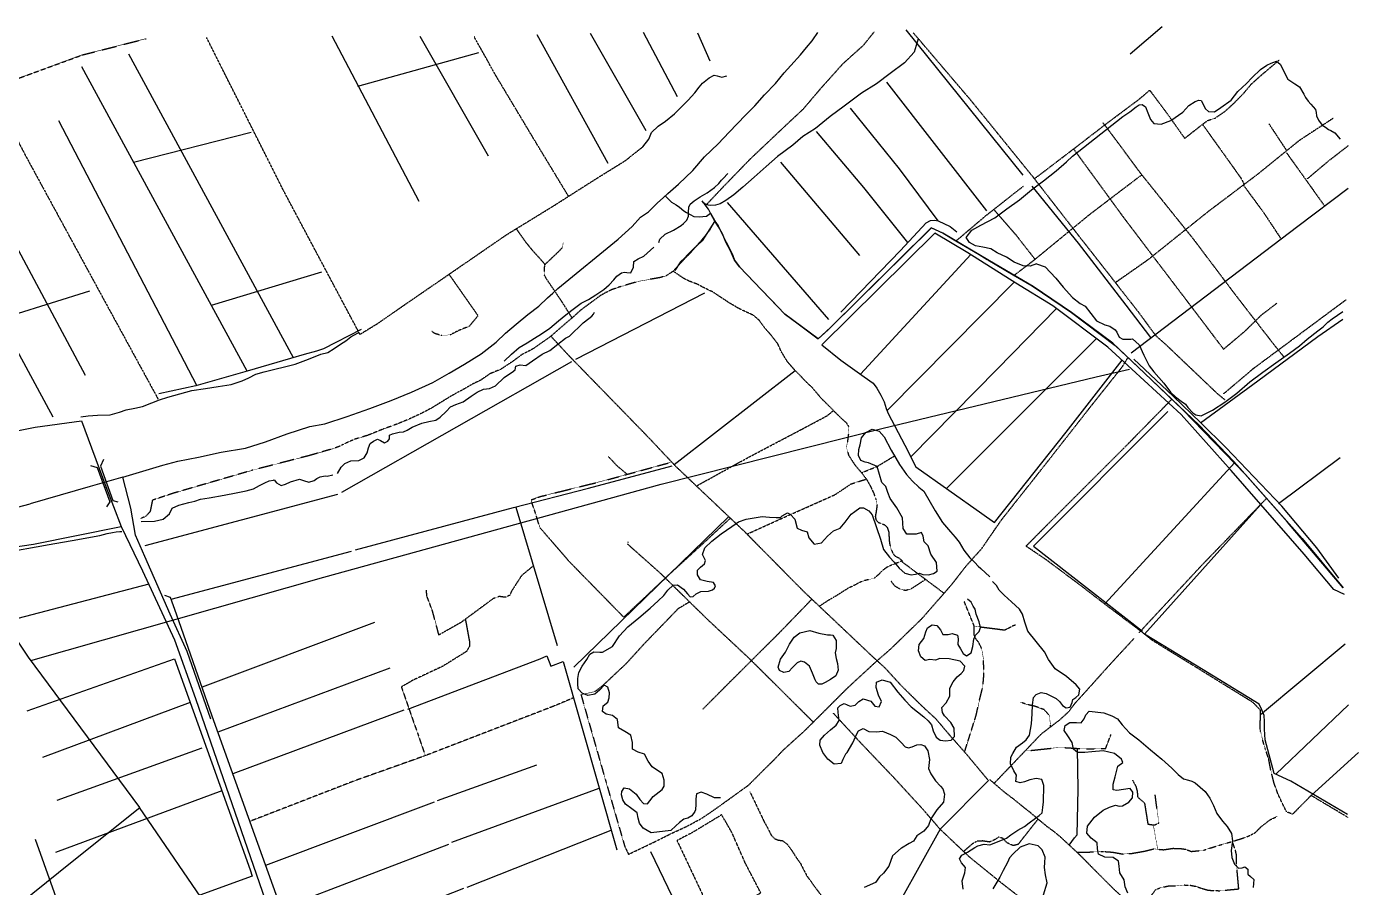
# Model space of a CAD drawing. Header units: inches. Extents: x 656613 to 663183, y 2250019 to 2254699.
# Drawn here: x 660230 to 663178, y 2252794 to 2254699 of the extents above; entities that cross this region are included whole.
import ezdxf

# ---------------------------------------------------------------- set-up
doc = ezdxf.new("R2010")
doc.units = ezdxf.units.IN
doc.header["$MEASUREMENT"] = 0
doc.linetypes.add('DASHED', pattern=[0.75, 0.5, -0.25])

msp = doc.modelspace()

# ---------------------------------------------------------------- linework, layer by layer
at = {"color": 4, "linetype": 'Continuous'}
for p, q in [((661601.07, 2254468.6), (661477.9, 2254684.03)), ((661670.75, 2254544), (661595.63, 2254686.25)), ((661742.71, 2254623), (661715.96, 2254685.19)), ((662175.69, 2254692.45), (662435.16, 2254370.43)), ((662672.1, 2254639.39), (662743.48, 2254699.38)), ((661098.73, 2254312.07), (660906.59, 2254678)), ((661252.51, 2254412.58), (661100.78, 2254677.6)), ((661517.15, 2254396.53), (661359.93, 2254681.05)), ((660820.5, 2253966.18), (660456.49, 2254638.05)), ((660963.1, 2254567.43), (661230.97, 2254642.11)), ((660718.31, 2253936.73), (660352.06, 2254610.48)), ((662355.2, 2254291.22), (662133.75, 2254576.48)), ((660607.1, 2253904.6), (660301.71, 2254490.89)), ((660466.94, 2254399.14), (660727.03, 2254465.6)), ((662073.96, 2254192.74), (661899.59, 2254399.49)), ((660125.04, 2254363.9), (660359.78, 2253927.32)), ((662005.35, 2254051.02), (661781.24, 2254309.62)), ((662075.34, 2253929.79), (662319.7, 2254194.88)), ((660639.16, 2254082.34), (660883.51, 2254156.73)), ((662134.53, 2253849.23), (662415.7, 2254133.69)), ((661445.88, 2253962.74), (661730.87, 2254109.9)), ((662266.16, 2253676.79), (662597.59, 2254008.88)), ((660927.96, 2253668.27), (661436.71, 2253957.97)), ((661663.13, 2253729.7), (661930.82, 2253938.28)), ((663000.64, 2253643.23), (663137.08, 2253745.01)), ((662616.04, 2253421.04), (662904.26, 2253734.06)), ((660917.97, 2253663.39), (660491.55, 2253549.93)), ((661312.53, 2253635.62), (661404.56, 2253329.23)), ((662704.18, 2253354.37), (662960.79, 2253640.91)), ((661783.36, 2253614.25), (661441.12, 2253281.5)), ((660549.84, 2253432), (660948.94, 2253538.06)), ((660500.37, 2253464.96), (660140.07, 2253370.55)), ((661000.35, 2253379.79), (660618.29, 2253237.07)), ((662961.14, 2253176.14), (663148.12, 2253332.76)), ((661034.15, 2253278.99), (660653.61, 2253136.98)), ((660592.15, 2253203), (660265.15, 2253081.48)), ((661064.67, 2253185.92), (660686.39, 2253045.17)), ((662994.56, 2253044.56), (663155.44, 2253197.86)), ((660618.07, 2253101.97), (660296.86, 2252985.61)), ((663072.8, 2252997.07), (663177.5, 2253092.2)), ((661139.63, 2252985.77), (661359.19, 2253065.07)), ((660662.1, 2253007.21), (660293.7, 2252870.44)), ((661171.11, 2252893.41), (661497.12, 2253013.39)), ((661131.75, 2252982.32), (660759.12, 2252841.9)), ((661205.12, 2252794.32), (661523.66, 2252920.1)), ((660249.2, 2252900.68), (660427.68, 2252396.09)), ((661163.8, 2252888.2), (660793.32, 2252746.77))]:
    msp.add_line(p, q, dxfattribs=at)
at = {"color": 7, "linetype": 'DASHED'}
for p, q in [((662979.26, 2254484.5), (663018.01, 2254425.91)), ((663018.35, 2254420.3), (663102.58, 2254302.49))]:
    msp.add_line(p, q, dxfattribs=at)
at = {"color": 7, "linetype": 'Continuous'}
for points in [[(660460.52, 2253633.01), (660442.83, 2253701.94), (660531.4, 2253728.3), (660564.48, 2253736.98), (660610.26, 2253746.09), (660660.89, 2253757.45), (660714.56, 2253766.26), (660758.59, 2253779.69), (660806.46, 2253797.68), (660856.86, 2253813.87), (660890.44, 2253820.26), (660939.58, 2253836.46), (660989.99, 2253853.92), (661036.85, 2253871.66), (661081.67, 2253890.17), (661128.8, 2253911.47), (661165, 2253932.07), (661199.17, 2253951.92), (661236.14, 2253974.8), (661269.57, 2254000.5), (661290.01, 2254020.69), (661313.5, 2254040.86), (661339.54, 2254062.04), (661363.53, 2254080.68), (661383.2, 2254099.1), (661394.44, 2254109.19), (661405.93, 2254119.28), (661539.2, 2254228.44), (661570.1, 2254256.7), (661589.02, 2254277.41), (661606.63, 2254288.99), (661626.56, 2254308.93), (661638.82, 2254320.54), (661649.04, 2254329.62), (661673.05, 2254350.56), (661704.22, 2254380.85), (661730.06, 2254411.43), (661760.72, 2254440.2), (661785.26, 2254465.71), (661820.8, 2254503.09), (661842.01, 2254524.04), (661863.24, 2254548.05), (661887.79, 2254573.55), (661906.98, 2254596.81), (661921.3, 2254612.98), (661942.54, 2254637.24), (661956.1, 2254653.42), (661968.89, 2254667.57), (661972.99, 2254674.66), (661978.27, 2254682), (661980.85, 2254686.71)], [(659513.55, 2254663.14), (659574.63, 2254552.25), (659742.28, 2254258.8), (659946.77, 2253893.77), (660020.77, 2253766.65), (660071.4, 2253646.25), (660089, 2253597.9), (660098.52, 2253561.79), (660103.57, 2253552.36), (660108.36, 2253542.18), (660112.41, 2253538.35), (660129.19, 2253536.73), (660245.69, 2253553.61), (660439.07, 2253592.67)], [(661593.66, 2254433.1), (661607.03, 2254450.1), (661613.21, 2254465.03), (661628.01, 2254478.9), (661644.07, 2254489.97), (661663.98, 2254506.6), (661679.8, 2254521.47), (661694.11, 2254536.36), (661708.68, 2254552.77), (661718.39, 2254565.15), (661726.06, 2254573.98), (661740.86, 2254586.08), (661751.81, 2254591.85), (661758.67, 2254590.79), (661763.48, 2254588.73), (661768.81, 2254587.68), (661779.75, 2254590.65)], [(661629.29, 2254221.58), (661631.46, 2254228.58), (661643.21, 2254240.18), (661661.79, 2254248.69), (661678.61, 2254258.74), (661684.22, 2254263.53), (661691.63, 2254270.59), (661694.72, 2254279.45), (661694.77, 2254288.84), (661695.6, 2254299.5), (661698.68, 2254306.34), (661707.35, 2254313.39), (661721.12, 2254322.19), (661736.16, 2254331.74), (661752.22, 2254343.06), (661762.17, 2254352.39), (661768.06, 2254359.71), (661771.38, 2254363.24), (661782.1, 2254374.09)], [(659192.99, 2251953.27), (659738.78, 2252375.66), (660244.2, 2252780.6), (660330.91, 2252850.96), (660480.37, 2252970.75), (660234.54, 2253303.02), (660110.69, 2253488.84), (660027.63, 2253635.82), (659864.03, 2253927.49), (659631.25, 2254336.35)], [(662674.46, 2253977.22), (663043.52, 2254257.39), (663155.07, 2254341.69)], [(661643.55, 2254324.74), (661657.33, 2254311.03), (661667.97, 2254304.61), (661675.07, 2254299.99), (661684.43, 2254291.81), (661690.26, 2254287.96), (661706.73, 2254279.22), (661719.69, 2254278.12), (661726.82, 2254278.84), (661734.45, 2254279.81), (661743.63, 2254286.36), (661755.73, 2254265.45), (661760.77, 2254258.56), (661772.34, 2254233.85), (661778.37, 2254221.87), (661788.44, 2254202.25), (661792.96, 2254192.32)], [(663144.13, 2253456.58), (663020.55, 2253601.91), (662915.27, 2253721.93), (662901.13, 2253737.51), (662825.35, 2253816.71), (662674.45, 2253960.47), (662633.78, 2253998.72), (662542.45, 2254066.59), (662457.66, 2254124.01), (662357.14, 2254183.3), (662258.14, 2254242.33), (662232.04, 2254254.18), (662003.96, 2254028.18), (661982.26, 2254008.26), (661908.39, 2254062.81), (661840.46, 2254133.31), (661807.88, 2254167.28), (661797.05, 2254182.59), (661788.02, 2254202.7), (661777.71, 2254222.31), (661769.94, 2254240.38), (661761.64, 2254256.43), (661752.83, 2254270.45), (661745.28, 2254283.19), (661739.25, 2254294.91), (661729.93, 2254307.41)], [(662008.96, 2254032.97), (662232.45, 2254254), (662258.61, 2254242.05), (662286.82, 2254225.23)], [(661286.9, 2253958.69), (661303.23, 2253973.81), (661320.58, 2253988.93), (661337.65, 2253998.97), (661353.96, 2254009.27), (661370.01, 2254019.07), (661388.36, 2254031.64), (661406.99, 2254047.77), (661423.31, 2254061.11), (661436.83, 2254071.94), (661457.48, 2254086.79), (661473.78, 2254095.31), (661489.84, 2254105.87), (661507.42, 2254117.43), (661519.42, 2254127.76), (661529.63, 2254138.61), (661536.03, 2254146.69), (661546.99, 2254154.24), (661553.09, 2254155.98), (661558.42, 2254155.18), (661567.31, 2254154.36), (661573.22, 2254166.76), (661573.79, 2254179.7), (661583.73, 2254185.48), (661596.21, 2254191.49), (661618.38, 2254210.8)], [(662286.82, 2254225.23), (662338.06, 2254194.68), (662356.15, 2254183.89)], [(661792.96, 2254192.32), (661796.98, 2254182.64), (661807.83, 2254167.33), (661841.2, 2254132.83), (661855.1, 2254117.75)], [(662357.14, 2254183.3), (662413.39, 2254150.12), (662455.39, 2254125.35)], [(662455.39, 2254125.35), (662542.45, 2254066.59), (662639.06, 2253993.55), (662703.79, 2253932.85), (662788.95, 2253851.01), (662927.59, 2253707.89), (663053.35, 2253566.09), (663144.13, 2253456.58)], [(661855.1, 2254117.75), (661878.36, 2254093.98), (661907.18, 2254063.83), (661909.46, 2254061.78), (661934.78, 2254043.59)], [(660918.35, 2253709.97), (660926.34, 2253724.23), (660934.26, 2253732.3), (660948, 2253737.79), (660965.01, 2253738.44), (660977.49, 2253744.71), (660983.64, 2253755.83), (660986.75, 2253766.73), (660990.35, 2253776.35), (660997.75, 2253781.63), (661006.65, 2253785.63), (661013.5, 2253783.3), (661021.85, 2253777.92), (661029.74, 2253781.42), (661033.07, 2253786.98), (661033.11, 2253794.6), (661039.73, 2253797.85), (661054.73, 2253801.56), (661063.87, 2253802.26), (661072.52, 2253806.01), (661083.22, 2253812.29), (661104.85, 2253821.54), (661120.61, 2253824.99), (661135.86, 2253827.68), (661145.55, 2253834.73), (661158.57, 2253847.33), (661168.02, 2253857.68), (661180.24, 2253862.93), (661196.01, 2253868.92), (661214.11, 2253880.98), (661227.11, 2253890.29), (661241.11, 2253896.8), (661254.32, 2253897.98), (661268.06, 2253904.24), (661287.21, 2253922.39), (661296.64, 2253929.44), (661305.05, 2253934.2), (661311.17, 2253939.75), (661312.74, 2253947.35), (661322.15, 2253950.34), (661335.09, 2253949.24), (661349.88, 2253959.3), (661370.78, 2253974.39), (661388.09, 2253982.15), (661405.94, 2253996.25), (661422.78, 2254009.84), (661431.69, 2254013.85), (661461.82, 2254043.86), (661474.31, 2254053.42), (661480.69, 2254058.46), (661484.52, 2254062.75), (661487.09, 2254067.05)], [(661934.78, 2254043.59), (661982.14, 2254008.24), (662008.96, 2254032.97)], [(660350.33, 2253835.26), (660366.71, 2253837.5), (660387.02, 2253838.89), (660414.69, 2253839.47), (660435.79, 2253845.68), (660450.8, 2253850.91), (660469.35, 2253854.34), (660486.88, 2253858.55), (660507.23, 2253866.28), (660524.53, 2253873.02), (660542.84, 2253878.99), (660595.97, 2253893.87), (660625.7, 2253898.25), (660654.16, 2253902.89), (660682.61, 2253907.27), (660707.02, 2253915.23), (660722.04, 2253921.74), (660737.57, 2253929.76), (660756.13, 2253934.97), (660824.26, 2253951.78), (660854.27, 2253962.76), (660881.25, 2253974), (660897.01, 2253978.21), (660911.02, 2253986.75), (660925.04, 2253996.05), (660936.75, 2254003.34), (660947.98, 2254012.66), (660954.6, 2254016.17), (660965.04, 2254022.19)], [(660239.6, 2253296.18), (660887.92, 2253480.49), (661634.19, 2253686.57), (662122.93, 2253809.23), (662596.95, 2253924.12), (662671.29, 2253940.93)], [(660019.46, 2253768.88), (660054.42, 2253771.52), (660092.03, 2253781.68), (660249.05, 2253812.89), (660351.67, 2253826.43)], [(660351.67, 2253826.43), (660405.2, 2253681.44), (660439.07, 2253592.67), (660486.68, 2253494.39), (660557.69, 2253341.67), (660604.2, 2253211.94), (660751.89, 2252782.88), (660861.31, 2252460.39), (660972.05, 2252144.24), (661017.11, 2252020.5)], [(660400.37, 2253741.14), (660393.46, 2253725.94), (660421.09, 2253649.97), (660432.14, 2253647.2)], [(660371.36, 2253727.32), (660386.55, 2253723.18), (660414.18, 2253647.2), (660407.27, 2253636.15)], [(660442.83, 2253701.94), (660370.81, 2253680.81), (660237.65, 2253642.79)], [(660483.94, 2253603.56), (660513.17, 2253604.6), (660532.49, 2253608.79), (660546.51, 2253620.37), (660551.91, 2253633.03), (660566.67, 2253639.78), (660588.79, 2253645.73), (660602.51, 2253648.94), (660614.72, 2253653.42), (660633.77, 2253655.84), (660667.31, 2253661.71), (660694.25, 2253667.37), (660715.85, 2253671.8), (660732.38, 2253675.75), (660745.36, 2253683.02), (660757.58, 2253689.04), (660766.75, 2253693.8), (660776.4, 2253695), (660777.68, 2253696.01), (660782.97, 2253689.38), (660793.35, 2253683.73), (660803.01, 2253686.2), (660814.46, 2253691.2), (660834.04, 2253697.17), (660843.16, 2253694.31), (660854.57, 2253690.69), (660866.27, 2253694.16), (660872.13, 2253699.2), (660879.77, 2253702.45), (660891.2, 2253704.41), (660895.01, 2253704.38), (660907.54, 2253706.85)], [(658856.4, 2253506.19), (659020.13, 2253522.55), (659156.38, 2253529.16), (659272.54, 2253534.1), (659467.28, 2253544.45), (659609.91, 2253553.82), (659774.14, 2253560.79), (659939.41, 2253570.28), (660027.66, 2253578.69), (660087.97, 2253594.35), (660150.36, 2253620.16), (660237.65, 2253642.79)], [(660548, 2253398.84), (660491.73, 2253525.91), (660471.4, 2253573.52), (660460.52, 2253633.01)], [(660118.71, 2253523.84), (660173.15, 2253533.44), (660280.26, 2253552.4), (660343.61, 2253563.74), (660371.85, 2253568.91), (660392.21, 2253572.61), (660408.75, 2253577.34), (660420.46, 2253579.57), (660428.09, 2253580.79), (660436.48, 2253581.25), (660440.8, 2253581.23)], [(660637.52, 2253166.2), (660585.18, 2253315.83), (660548, 2253398.84)], [(662358.76, 2253030.21), (662251.82, 2252922.32), (662165.16, 2252766.22), (662112.21, 2252618.68), (662042.4, 2252512.12)], [(661198.19, 2251823.2), (661065.61, 2252076.37), (661018.34, 2252172.88), (660644.42, 2252729.72), (660479.81, 2252970.3)]]:
    msp.add_lwpolyline(points, dxfattribs=at)
at = {"color": 7, "linetype": 'DASHED'}
for points in [[(661732.97, 2254303.33), (661771.02, 2254343.7), (661831.81, 2254406.52), (661911.22, 2254481.67), (661949.26, 2254517.22), (661988.12, 2254562.93), (662037.45, 2254617.96), (662082.89, 2254658.8), (662106.33, 2254688.13)], [(662192.53, 2254685.55), (662318.47, 2254537.73), (662456.73, 2254367.25), (662565.45, 2254227.41), (662691.08, 2254066.91), (662728.39, 2254015.89), (662750.64, 2253996.19), (662864.12, 2253888.06), (662881.82, 2253873.47)], [(659687.79, 2254415.59), (659877.87, 2254479.01), (660036.72, 2254533.01), (660216.16, 2254586.4), (660352.64, 2254636.46), (660494.34, 2254672.71)], [(660967.81, 2254018.11), (660799.43, 2254334.93), (660628.14, 2254675.64)], [(661429.51, 2254323.63), (661357.61, 2254442.29), (661268.78, 2254590.59), (661220.75, 2254676.91)], [(662460.48, 2254362.42), (662546.75, 2254428.11), (662620.24, 2254484.78), (662691.68, 2254538.15), (662715.68, 2254558.57), (662757.29, 2254502.69), (662793.08, 2254451.94), (662823.45, 2254475.87), (662843.87, 2254491.48), (662850.74, 2254493.72), (662858.88, 2254495.7), (662881.59, 2254511.3), (662900.48, 2254528.19), (662922.72, 2254550.65), (662940.62, 2254572.12), (662962.84, 2254592.04), (663001.91, 2254625.06), (663001.91, 2254625.06)], [(660159.17, 2254545.09), (660228.94, 2254411.41), (660410.9, 2254076.78), (660521.49, 2253874.05)], [(662415.77, 2254148.72), (662461.81, 2254184.16), (662583.55, 2254284.17), (662698.11, 2254371.29), (662639.61, 2254450.37), (662612.78, 2254486.07)], [(663122.1, 2254496.61), (663047.16, 2254447.53), (662954.24, 2254372.19), (662845.54, 2254290.11), (662712.82, 2254183.81), (662639.74, 2254132.5)], [(662832.62, 2254482.88), (662916.85, 2254365.07), (662924.91, 2254350.04)], [(660967.48, 2254017.87), (661006.79, 2254041.97), (661067.7, 2254084.22), (661173.21, 2254156.64), (661292.24, 2254238.62), (661396.2, 2254302.43), (661432.13, 2254325.3), (661492.53, 2254363.75), (661555.11, 2254402.6), (661593.66, 2254433.1)], [(662547.26, 2254428.51), (662658.96, 2254275.31), (662773.97, 2254123.75), (662879.14, 2253985.21)], [(663064.86, 2254362.72), (663112.09, 2254402.53), (663155.35, 2254435.99)], [(662698.11, 2254371.29), (662812.41, 2254228.88), (662904.98, 2254105.9), (662986.96, 2254000), (663011.69, 2253969.12)], [(662287.25, 2254224.98), (662353.62, 2254281.33), (662437.31, 2254347.06)], [(662922.92, 2254348.61), (662967.15, 2254288.68), (663005.9, 2254230.09)], [(661753.38, 2254269.57), (661741.54, 2254248.69), (661729.26, 2254233.03), (661719.04, 2254220.91), (661707.79, 2254208.54), (661697.57, 2254196.42), (661688.89, 2254188.1), (661678.41, 2254177), (661670.49, 2254168.17), (661660.53, 2254157.32), (661645.74, 2254147.76), (661631.24, 2254143.54), (661610.4, 2254139.87), (661585.23, 2254135.72), (661562.85, 2254129.01), (661539.45, 2254122.05), (661524.18, 2254116.56), (661510.43, 2254109.8), (661500.24, 2254104.02), (661455.62, 2254071.06), (661439.28, 2254055.94), (661424.23, 2254043.34), (661389.02, 2254012.6), (661350.27, 2253985.44), (661326.85, 2253973.66), (661305.43, 2253957.81), (661279.69, 2253940.71), (661255.51, 2253930.72), (661235.12, 2253916.64), (661219.59, 2253909.12), (661203.55, 2253900.09), (661169.42, 2253881.27), (661125.6, 2253854.4), (661103.96, 2253843.12), (661078.25, 2253831.1), (661050, 2253819.36), (661019.47, 2253808.39), (660985.12, 2253794.4), (660955.88, 2253785.71), (660934.5, 2253776.2), (660920.75, 2253769.44), (660913.12, 2253766.44), (660858.19, 2253750.3), (660730.83, 2253717.38), (660554.88, 2253666.25), (660508.6, 2253650.82), (660503.39, 2253625.48), (660493.43, 2253614.88), (660481.22, 2253609.63)], [(662370.52, 2254294.6), (662419.18, 2254238.76), (662461.81, 2254184.16)], [(661437.42, 2254054.38), (661415.34, 2254089.6), (661389.15, 2254128.35), (661380.33, 2254141.35), (661375.81, 2254149.5), (661376.1, 2254157.37), (661376.95, 2254173.35), (661364.84, 2254187.39), (661351.46, 2254201.95), (661335.32, 2254221.59), (661313.93, 2254251.94)], [(661376.9, 2254172.29), (661409.37, 2254203.1), (661415.24, 2254209.41), (661417.85, 2254221.32)], [(661712.52, 2253682.25), (661824.85, 2253744.27), (661944.82, 2253807.45), (662001.89, 2253837.8), (662015.92, 2253849.39), (661989.65, 2253875.45), (661968.7, 2253900.21), (661957.08, 2253910.95), (661943.7, 2253925.25), (661928.54, 2253940.58), (661913.91, 2253957.43), (661900.31, 2253979.85), (661892.54, 2253997.16), (661877.15, 2254017.06), (661863.52, 2254032.38), (661851.68, 2254048.96), (661839.04, 2254059.96), (661806.61, 2254075.14), (661784.84, 2254087.98), (661748.4, 2254112.07), (661726.87, 2254122.37), (661713.96, 2254129.3), (661697.48, 2254135.5), (661684.57, 2254141.68), (661661.08, 2254157.92)], [(661164.93, 2254150.96), (661229.05, 2254059.32), (661209.62, 2254035.84), (661188.76, 2254027.6), (661167.88, 2254017.07), (661147.81, 2254015.43), (661138.68, 2254018.28), (661133.61, 2254019.83), (661127.04, 2254024.44)], [(662878.93, 2253886.17), (662945.3, 2253942.52), (663150.75, 2254095.06)], [(662879.14, 2253985.21), (662926.37, 2254025.02), (662963.17, 2254061.09), (662997.36, 2254087.28)], [(662358.76, 2253030.21), (662309.64, 2253089.22), (662272.03, 2253131.86), (662243.52, 2253165.55), (662210.41, 2253196.23), (662165.7, 2253240.44), (662129.35, 2253280.03), (662103.32, 2253303.55), (661951.21, 2253447.46), (661818.62, 2253581.6), (661668.55, 2253723.96), (661604.67, 2253791.64), (661430.43, 2253970.71), (661389.29, 2254015.14)], [(661562.25, 2252866.78), (661621.32, 2252895.06), (661655.69, 2252912.34), (661691.08, 2252928.61), (661723.68, 2252946.15), (661743.05, 2252959.22), (661768.8, 2252977.33), (661800.68, 2253000.46), (661828.72, 2253020.58), (661861.16, 2253053.36), (661882.61, 2253074.29), (661905.6, 2253098.5), (661953.84, 2253142.09), (661999.3, 2253187.48), (662047.82, 2253235.89), (662111.14, 2253294.36), (662144.06, 2253323.08), (662211.99, 2253389.14), (662249.06, 2253431.55), (662277.95, 2253464.61), (662309.16, 2253504.77), (662343.92, 2253543.63), (662387.46, 2253607.07), (662473.68, 2253715.92), (662579.86, 2253851.57), (662655.34, 2253946.54), (662667.21, 2253965.96)], [(663154.26, 2252948.55), (663072.8, 2252997.07), (663031.91, 2252955.45), (663018.48, 2252960.87), (663009.43, 2252979.21), (662999.89, 2252999.59), (662991.14, 2253023.76), (662983.68, 2253053.01), (662978.99, 2253077.92), (662971.99, 2253098.78), (662965.76, 2253119.39), (662960.54, 2253140.75), (662960.14, 2253159.54), (662961.21, 2253169.68), (662961.05, 2253185.68), (662944.63, 2253202.8), (662825.12, 2253276.7), (662757.52, 2253318.28), (662720.55, 2253341.11), (662700.32, 2253357.5), (662623.41, 2253415.38), (662559.41, 2253464.54), (662487.82, 2253518.07), (662442.01, 2253549.08), (662520.18, 2253627.78), (662659.93, 2253767.52), (662764.41, 2253874.12)], [(662015.74, 2253849.24), (662033.6, 2253831.75), (662043.71, 2253823.06), (662050.01, 2253812.86), (662048.64, 2253795.61), (662046.78, 2253780.39), (662044.68, 2253767.71), (662049.15, 2253750.42), (662063.76, 2253727.99), (662077.89, 2253711.65), (662088.74, 2253697.62), (662097.79, 2253681.56), (662104.82, 2253666.29), (662109.82, 2253651.78), (662112.3, 2253640.6), (662110.18, 2253624.87), (662108.34, 2253614.48), (662109.83, 2253607.61), (662114.88, 2253601.74), (662129.07, 2253596.32), (662134.63, 2253590.7), (662138.13, 2253580.78), (662139.29, 2253560.71), (662140.51, 2253552.07), (662143.75, 2253541.14), (662148.77, 2253530.95), (662153.57, 2253526.1), (662159.91, 2253523.52), (662168.5, 2253516.35), (662145.34, 2253507.62), (662132.86, 2253501.61), (662123.68, 2253494.56), (662114.99, 2253485.48), (662106.06, 2253478.18), (662093.34, 2253474.96), (662078.85, 2253471.25), (662060.25, 2253461.47), (662048.03, 2253455.71), (662017.19, 2253436.12), (662003.17, 2253428.09), (661984.56, 2253415.91)], [(661559.24, 2253708.12), (661538.03, 2253725.83), (661518.08, 2253747.02)], [(662077.89, 2253711.65), (662112.26, 2253725.39), (662152.02, 2253749.61)], [(661787.61, 2253611.01), (661717.85, 2253546.21), (661650.98, 2253485.23), (661551.68, 2253391.71), (661431.48, 2253514.58), (661366.03, 2253590.23), (661356.54, 2253621.52), (661351.04, 2253637.81), (661346.41, 2253651.44), (661366.76, 2253658.92), (661508.14, 2253694.04), (661657.85, 2253735.3)], [(661824.98, 2253576), (661909.77, 2253614.36), (662018.78, 2253662.81), (662055.12, 2253687.03), (662088.74, 2253697.62)], [(662974.2, 2253654.75), (662831.24, 2253507.18), (662691.88, 2253357.19)], [(661971.24, 2253159.46), (661831.02, 2253298.75), (661735.77, 2253387.96), (661633.73, 2253488.13), (661560.44, 2253553.34), (661561.23, 2253558.41)], [(661351.63, 2253505.44), (661325.43, 2253483.81), (661313.39, 2253465.11), (661303.15, 2253449.18), (661299.29, 2253440.33), (661289.36, 2253435.82), (661276.68, 2253437.68), (661262.94, 2253432.95), (661192.07, 2253380.63), (661142.66, 2253352.27), (661128.47, 2253405.16), (661115.96, 2253438.49), (661115.02, 2253451.44)], [(662166.32, 2253515.53), (662232.49, 2253465.92), (662260.66, 2253444.82)], [(662219.83, 2253475.41), (662187.97, 2253454.54), (662175.25, 2253450.82), (662161.81, 2253454.71), (662151.94, 2253460.61), (662146.39, 2253467.25), (662143.87, 2253471.08)], [(661697.43, 2253425.6), (661671.9, 2253410.46), (661597.83, 2253333.79), (661556.44, 2253288.38), (661504.63, 2253239.74), (661496.72, 2253233.44), (661487.8, 2253227.16), (661457.04, 2253220.26), (661511.85, 2253028.78), (661554.21, 2252883.33), (661562.25, 2252866.78)], [(661967.96, 2253431.62), (661892.79, 2253353.93), (661785.53, 2253247.27), (661725.78, 2253187.26)], [(662305.98, 2253093.37), (662331.71, 2253174.87), (662339.01, 2253208.33), (662345.76, 2253235.19), (662348.16, 2253254.72), (662348.53, 2253276.04), (662347.89, 2253297.88), (662343.71, 2253322.78), (662336.93, 2253336.28), (662331.38, 2253343.17), (662326.86, 2253353.61), (662326.93, 2253366.05), (662326.97, 2253372.9), (662304.97, 2253427.04)], [(661201.13, 2253387.32), (661210.36, 2253337.11), (661210.56, 2253327.46), (661203.9, 2253316.09), (661151.16, 2253283.19), (661084.47, 2253251.91), (661059.51, 2253237.35), (661097.26, 2253129.24), (661112.54, 2253084.72)], [(662326.97, 2253372.14), (662394.74, 2253363.57), (662405.7, 2253369.08), (662413.6, 2253373.35), (662418.69, 2253375.09)], [(662371.39, 2253023.97), (662416.23, 2253070.74), (662476.28, 2253133.8), (662516.84, 2253164.76), (662535.73, 2253181.89), (662551.09, 2253201.85), (662577.67, 2253231.12), (662620.36, 2253278.82), (662680.69, 2253344.52)], [(661440.3, 2253213.09), (661397.99, 2253195.27), (661108.69, 2253083.74), (660955.3, 2253029.19), (660724.06, 2252939.65)], [(662707.16, 2252724.03), (662677.01, 2252687.47), (662665.49, 2252672.06), (662647.91, 2252662.03), (662633.12, 2252652.73), (662622.67, 2252646.97), (662611.46, 2252639.68), (662605.33, 2252633.88), (662598.69, 2252627.84), (662524.14, 2252697.13), (662387.05, 2252803.64), (662316.5, 2252860.97), (662264.2, 2252910.57), (662251.82, 2252922.32), (662211.69, 2252968.79), (662148.57, 2253037.49), (662074.59, 2253115.15), (662015.98, 2253178.93)], [(662496.69, 2253149.38), (662493.27, 2253174.81), (662481.91, 2253187.07), (662462.13, 2253194.31), (662439.81, 2253199.79), (662430.94, 2253203.4)], [(662439.81, 2253095.51), (662517.26, 2253103.58), (662575.92, 2253100.14), (662618.35, 2253101.38), (662629.96, 2253132.02)], [(662361.65, 2253032.26), (662395.28, 2253003.61), (662414.25, 2252989.27), (662432.46, 2252974.43), (662450.92, 2252959.83), (662470.64, 2252943.2), (662488.34, 2252928.61), (662504.28, 2252916.83), (662516.67, 2252906.6), (662558.37, 2252867.99), (662631.88, 2252793.88), (662732.47, 2252700.55), (662748.14, 2252686.48), (662761.28, 2252674.97), (662779.24, 2252660.38), (662797.98, 2252649.59), (662810.11, 2252638.85), (662823.54, 2252632.41), (662907.02, 2252568.14), (662988.99, 2252506.4), (663097.35, 2252432.87), (663132.12, 2252407.53), (663162.18, 2252376.88)], [(661830.9, 2253005.23), (661862.05, 2252939.9), (661871.35, 2252922.58), (661878.14, 2252908.83), (661885.71, 2252901.42), (661893.57, 2252898.07), (661902.71, 2252897.24), (661913.08, 2252889.56), (661924.17, 2252874.26), (661933.48, 2252859.73), (661942.3, 2252847.49), (661949.09, 2252833.99), (661957.13, 2252818.71), (661964.44, 2252809.01), (661972.5, 2252797.28), (662012.34, 2252744.48)], [(662724.75, 2252931.01), (662712.43, 2252932.96), (662705.06, 2252979.46), (662689.9, 2252992.76), (662688.7, 2253005.97), (662685.72, 2253017.42), (662680.18, 2253027.1), (662678.17, 2253030.92)], [(662733.33, 2252878.03), (662723.85, 2252930.6), (662735.82, 2252936.1), (662727.78, 2252998.6)], [(661344.66, 2252454.58), (661553.61, 2252588.94), (661673.9, 2252667.82), (661734.53, 2252703.45), (661753.65, 2252716.52), (661815.08, 2252757.47), (661854.83, 2252781.57), (661820.91, 2252846.77), (661791.06, 2252914.74), (661768.42, 2252954.23), (661703.7, 2252915.07), (661669.58, 2252897.28), (661754.53, 2252717.11)], [(662468.55, 2252944.97), (662424.36, 2252888.68), (662413.93, 2252885.96), (662399.99, 2252892.14), (662391.15, 2252901.6), (662382.28, 2252905.21), (662372.09, 2252898.68), (662360.88, 2252893.93), (662346.42, 2252896.31), (662333.97, 2252895.88), (662322.25, 2252889.11), (662304.73, 2252873.96)], [(662554.33, 2252871.73), (662577.44, 2252871.67), (662613.27, 2252872.95), (662633.58, 2252871.54), (662656.68, 2252867.33), (662677.01, 2252868.97), (662705.24, 2252873.86), (662724.57, 2252878.81), (662746.41, 2252876.88), (662767.51, 2252880.04), (662783.26, 2252879.68), (662795.45, 2252877.82), (662807.62, 2252873.17), (662834.81, 2252875.78), (662869.43, 2252886.98), (662895.13, 2252894.17), (662918.29, 2252901.37), (662933.82, 2252906.86), (662949.11, 2252914.62), (662962.91, 2252928.49), (662972.35, 2252935.79), (662981.79, 2252943.09), (662997.15, 2252950.23)], [(662682.76, 2252746.67), (662699.75, 2252756.36), (662719.93, 2252776.54), (662725.05, 2252783.1), (662727.87, 2252787.65), (662737.81, 2252792.41), (662758.92, 2252797.09), (662775.43, 2252796.98), (662792.21, 2252798.9), (662805.42, 2252798.3), (662817.6, 2252795.93), (662830.02, 2252791.79), (662844.48, 2252787.38), (662857.43, 2252786.53), (662870.64, 2252786.19), (662912.84, 2252790.22), (662907.82, 2252845.59), (662907.92, 2252864.13), (662905.44, 2252875.82), (662898.7, 2252895.28)]]:
    msp.add_lwpolyline(points, dxfattribs=at)
at = {"color": 1, "linetype": 'Continuous'}
for points in [[(662203.59, 2254672.57), (662194.32, 2254642.61), (662173.1, 2254618.88), (662140.96, 2254595.47), (662111.12, 2254573.07), (662077.98, 2254551.95), (662039.47, 2254523.25), (662008.86, 2254500.34), (661975.94, 2254473.89), (661947.65, 2254455.8), (661925.7, 2254437.15), (661892.29, 2254411.47), (661866.77, 2254389.8), (661839.97, 2254365.85), (661815.21, 2254343.92), (661795.3, 2254326.79), (661777.46, 2254314.72), (661765.23, 2254306.93), (661754.54, 2254303.95), (661742.86, 2254303.26), (661734.23, 2254305.09), (661728.16, 2254308.94), (661725.39, 2254313.78)], [(662465.31, 2254174.23), (662451.05, 2254168.99), (662435.56, 2254169.85), (662416.04, 2254177.6), (662398.83, 2254189.13), (662378.06, 2254198.66), (662363.88, 2254207.63), (662346.12, 2254211.05), (662330.13, 2254214.2), (662316.96, 2254221.65), (662309.15, 2254232.36), (662321.94, 2254248.78), (662342.32, 2254259.82), (662372.64, 2254276.13), (662399.43, 2254295.76), (662427.23, 2254315.89), (662453.78, 2254338.32), (662480.56, 2254357.95), (662508.63, 2254380.37), (662531.35, 2254400.28), (662544.89, 2254412.64), (662656.15, 2254500.29), (662671.45, 2254510.35), (662685.49, 2254521.43), (662692.12, 2254525.96), (662698.73, 2254526.93), (662706.32, 2254521.55), (662711.84, 2254508.57), (662717.6, 2254494.06), (662724.67, 2254484.87), (662740.92, 2254483.75), (662762.3, 2254491.24), (662789.09, 2254509.86), (662802.13, 2254524.5), (662816.66, 2254533.55), (662824.3, 2254536.8), (662829.63, 2254536.01), (662839.44, 2254517.41), (662846.01, 2254511.78), (662859.22, 2254510.68), (662873.25, 2254520.24), (662895.7, 2254536.6), (662910.8, 2254556.06), (662930.21, 2254573.71), (662942.74, 2254586.84), (662960.62, 2254604.24), (662974.91, 2254614.31), (662984.34, 2254618.82), (662996.05, 2254623.06), (663004.65, 2254616.41), (663021.75, 2254583.29), (663037.19, 2254572.78), (663047.32, 2254566.11), (663057.14, 2254550.05), (663060.4, 2254542.41), (663066.7, 2254534.5), (663072.26, 2254527.36), (663082.61, 2254515.86), (663084.35, 2254509.25), (663084.56, 2254501.88), (663089.08, 2254492.46), (663097.66, 2254480.98), (663104.5, 2254476.62), (663111.58, 2254471.75), (663116.65, 2254469.43), (663125.78, 2254464.55), (663136.91, 2254450.32)], [(661752.46, 2254267.94), (661725.15, 2254225.19), (661703.2, 2254204.26), (661692.98, 2254194.17), (661685.83, 2254186.35), (661677.15, 2254178.79), (661664.6, 2254159.57)], [(662465.31, 2254174.23), (662484.32, 2254167.25), (662508.07, 2254142.22), (662524.47, 2254122.31), (662544.92, 2254099.33), (662561.87, 2254086.53), (662573.01, 2254080.11), (662598.24, 2254047.95), (662616.73, 2254038.95), (662627.14, 2254036.34), (662639.03, 2254028.4), (662643.07, 2254022.78), (662648.09, 2254012.09), (662655.94, 2254007.21), (662662.8, 2254007.42), (662674.23, 2254007.35), (662677.28, 2254008.09), (662692.71, 2253994.79), (662702.74, 2253971.62), (662714.3, 2253948.44), (662724.64, 2253935.17), (662746.85, 2253909.64), (662761.99, 2253890.24), (662772.85, 2253879.51), (662785.51, 2253870.29), (662795.12, 2253863.12), (662799.91, 2253856.23), (662811.02, 2253844.23), (662817.86, 2253839.87), (662829.53, 2253837.76), (662854.5, 2253850.29), (662881.79, 2253867.63), (662908.83, 2253887.52), (662937.43, 2253912.72), (662966.01, 2253934.12), (662994.84, 2253955.01), (663025.2, 2253976.39), (663046.89, 2253992.5), (663064, 2254007.63), (663087.48, 2254025.5), (663099.47, 2254034.82), (663110.2, 2254045.16), (663119.65, 2254052.72), (663143.47, 2254068.8)], [(661765.58, 2252991.81), (661752.89, 2252992.15), (661735.66, 2252999.63), (661722.73, 2253004.28), (661712.56, 2253000.54), (661711.48, 2252989.64), (661711.41, 2252977.71), (661710.84, 2252965.27), (661709.04, 2252961.48), (661702.38, 2252951.88), (661693.47, 2252947.12), (661684.57, 2252944.89), (661675.38, 2252937.34), (661667.22, 2252929.53), (661655.73, 2252919.2), (661612.03, 2252914.67), (661594.31, 2252924.43), (661586.75, 2252935.65), (661583.26, 2252946.84), (661581.04, 2252958.53), (661569.41, 2252967.74), (661555.5, 2252977.99), (661549.45, 2252987.42), (661546.97, 2252998.35), (661547.27, 2253005.7), (661552.9, 2253014.04), (661564.57, 2253011.68), (661578.98, 2252999.91), (661587.55, 2252987.92), (661595.37, 2252978.99), (661604, 2252978.42), (661609.63, 2252985.49), (661616.53, 2252994.58), (661636.93, 2253009.93), (661641.04, 2253017.52), (661640.86, 2253030.97), (661636.87, 2253045.46), (661626.25, 2253052.39), (661614.61, 2253060.58), (661605.54, 2253073.33), (661597.75, 2253088.87), (661583.3, 2253093.03), (661571.15, 2253099.45), (661570.98, 2253114.43), (661567, 2253130.95), (661553.84, 2253138.65), (661540.17, 2253146.61), (661537.48, 2253165.16), (661527.12, 2253174.36), (661512.66, 2253176.99), (661504.82, 2253183.14), (661506.41, 2253195.31), (661516.11, 2253203.62), (661519.46, 2253213.24), (661519.78, 2253224.16), (661516.8, 2253236.61), (661508.45, 2253241.49), (661497.72, 2253229.88), (661488.02, 2253221.07), (661472.52, 2253218.63), (661459.85, 2253223.54), (661450.76, 2253233.24), (661450.31, 2253244.41), (661450.12, 2253255.83), (661451.97, 2253269.53), (661459.67, 2253283.43), (661469.9, 2253297.83), (661476.57, 2253309.97), (661485.74, 2253314.99), (661498.94, 2253314.39), (661504.53, 2253314.36), (661526.44, 2253326.65), (661542.56, 2253350.4), (661560.45, 2253370.08), (661584.94, 2253390.48), (661610.2, 2253411.63), (661627.81, 2253428.01), (661640.06, 2253440.12), (661649.53, 2253451.98), (661660.76, 2253462.82), (661670.41, 2253463.52), (661683.57, 2253453.79), (661692.65, 2253443.33), (661698.46, 2253437.2), (661705.57, 2253437.66), (661711.95, 2253443.45), (661722.39, 2253448.46), (661738.91, 2253449.62), (661748.32, 2253452.35), (661752.4, 2253456.39), (661754.46, 2253460.94), (661750.19, 2253468.84), (661736.23, 2253470.45), (661721.77, 2253474.35), (661714.72, 2253485.82), (661715.03, 2253495.72), (661721.17, 2253502.53), (661730.35, 2253510.09), (661732.68, 2253517.18), (661726.15, 2253530.67), (661730.8, 2253545.11), (661730.8, 2253545.11), (661746.88, 2253560.24), (661767.54, 2253576.6), (661791, 2253592.95), (661805.78, 2253603.26), (661822.32, 2253608.48), (661857.91, 2253614.59), (661874.16, 2253613.47), (661889.14, 2253612.36), (661898.54, 2253612.55), (661902.62, 2253616.08), (661914.08, 2253622.6), (661920.92, 2253619), (661930.01, 2253608.54), (661935.49, 2253589.21), (661945.11, 2253584.58), (661957.28, 2253580.44), (661961.27, 2253567.21), (661973.39, 2253553.42), (661989.4, 2253556.11), (662002.69, 2253571), (662015.97, 2253583.1), (662030.48, 2253588.59), (662041.73, 2253602.48), (662055.29, 2253619.65), (662063.45, 2253625.69), (662074.41, 2253633.74), (662082.29, 2253633.94), (662094.19, 2253627.52), (662101.25, 2253618.59), (662119.75, 2253564.9), (662126.73, 2253541.5), (662140.1, 2253524.92), (662149.95, 2253513.43), (662161.3, 2253500.15), (662173.69, 2253489.16), (662187.64, 2253485.26), (662197.55, 2253487.22), (662206.45, 2253489.2), (662213.3, 2253486.36), (662226.5, 2253485.76), (662237.18, 2253488.23), (662245.34, 2253493.51), (662243.67, 2253513.07), (662231.33, 2253531.68), (662225.59, 2253549.74), (662216.74, 2253558.43), (662214.28, 2253571.39), (662210.76, 2253579.03), (662199.06, 2253575.3), (662178.49, 2253575.94), (662169.92, 2253588.18), (662168.27, 2253612.06), (662155.95, 2253633.97), (662141.33, 2253654.63), (662136.07, 2253668.11), (662131.82, 2253680.83), (662122.99, 2253690.03), (662117.49, 2253707.58), (662112.26, 2253725.39), (662093.51, 2253733.89), (662085.89, 2253734.7), (662076.27, 2253739.07), (662071.5, 2253749.51), (662072.08, 2253762.96), (662074.68, 2253773.35), (662078.07, 2253789.07), (662087.28, 2253800.94), (662101.8, 2253808.21), (662117.26, 2253803.54), (662127.86, 2253791.03), (662143.19, 2253761.49), (662161.81, 2253729.63), (662177.69, 2253707.7), (662190.82, 2253692.63), (662204.97, 2253679.85), (662216.1, 2253670.64), (662241, 2253627.07), (662257.37, 2253601.57), (662274.78, 2253580.64), (662284.88, 2253569.15), (662293.71, 2253557.67), (662304.28, 2253540.09), (662317.65, 2253523.5), (662328.51, 2253513.02), (662336.09, 2253505.1), (662341.9, 2253499.48), (662361.58, 2253481.02)], [(662302.9, 2252789.48), (662300.97, 2252807.77), (662306.91, 2252825.75), (662308.24, 2252837.42), (662299.41, 2252847.63), (662294.63, 2252856.55), (662299.76, 2252864.89), (662312.24, 2252871.66), (662328.81, 2252881.96), (662335.44, 2252885.47), (662349.43, 2252889.44), (662361.87, 2252887.83), (662382.23, 2252895.56), (662398.78, 2252902.81), (662408.47, 2252909.6), (662424.03, 2252920.16), (662438.3, 2252928.19), (662448.76, 2252936.49), (662462.78, 2252946.55), (662470.95, 2252952.59), (662477.84, 2252958.38), (662479.17, 2252970.31), (662480.77, 2252982.99), (662480.32, 2252994.16), (662481.67, 2253007.1), (662481.73, 2253018.77), (662476.98, 2253032.26), (662464.29, 2253034.88), (662450.56, 2253031.93), (662438.59, 2253026.93), (662428.93, 2253024.96), (662419.55, 2253028.33), (662419.55, 2253028.33), (662420.64, 2253041.77), (662414.85, 2253051.96), (662407.57, 2253066.99), (662408.42, 2253081.96), (662412.53, 2253090.31), (662421.24, 2253103.96), (662434.25, 2253113.77), (662442.42, 2253120.57), (662449.84, 2253130.68), (662453.79, 2253155.53), (662455.44, 2253178.11), (662456.31, 2253197.4), (662458.69, 2253213.88), (662464.06, 2253220.7), (662475.26, 2253225.2), (662486.68, 2253222.84), (662498.33, 2253217.17), (662508.97, 2253212.03), (662516.3, 2253205.12), (662522.86, 2253196.2), (662530.96, 2253190.81), (662539.35, 2253192.53), (662544.24, 2253203.16), (662545.79, 2253209.5), (662552.42, 2253214.02), (662559.06, 2253219.82), (662561.17, 2253232.5), (662552.58, 2253241.95), (662531.6, 2253260.11), (662506.8, 2253277.79), (662491.67, 2253297.94), (662482.62, 2253315.27), (662446.04, 2253360.69), (662439.04, 2253380.79), (662434.06, 2253398.34), (662427.51, 2253409.56), (662409.57, 2253425.67), (662393.65, 2253440.24), (662382.53, 2253451.48), (662377, 2253461.68), (662367.91, 2253470.87)], [(662046.01, 2253091.98), (662045.75, 2253091.73), (662042.69, 2253088.45), (662036.27, 2253076.82), (662032.67, 2253068.21), (662017.68, 2253066.28), (662003.52, 2253077.54), (661992.42, 2253092.08), (661985.91, 2253108.63), (661986.22, 2253119.54), (661995.94, 2253130.9), (662009.46, 2253142.23), (662021.96, 2253152.81), (662028.37, 2253162.92), (662026.44, 2253180.7), (662025.48, 2253190.86), (662030.33, 2253196.16), (662039.5, 2253200.92), (662052.93, 2253194.99), (662064.12, 2253197.2), (662072.03, 2253204.76), (662081.21, 2253211.3), (662098.71, 2253205.6), (662107.03, 2253195.14), (662116.67, 2253193.55), (662122.33, 2253205.19), (662115.55, 2253219.2), (662110.56, 2253236.24), (662111.13, 2253247.91), (662123.36, 2253253.41), (662141.36, 2253247.97), (662158, 2253225.77), (662173.9, 2253208.15), (662187.79, 2253193.34), (662216.12, 2253170.81), (662225.47, 2253162.37), (662232.53, 2253153.19), (662236.77, 2253140.21), (662242.79, 2253125.96), (662251.64, 2253119.55), (662264.08, 2253117.95), (662276.28, 2253119.65), (662283.44, 2253127.97), (662283.29, 2253146.25), (662275.48, 2253158.49), (662261.34, 2253173.56), (662257.32, 2253180.44), (662255.35, 2253191.62), (662265.57, 2253202.21), (662273.27, 2253216.63), (662273.37, 2253234.91), (662280.81, 2253248.57), (662289.26, 2253259.93), (662298.7, 2253267.23), (662304.32, 2253273.8), (662306.4, 2253283.17), (662296.56, 2253294.15), (662272.2, 2253299.39), (662251.38, 2253300.29), (662241.71, 2253296.55), (662228.76, 2253298.16), (662219.1, 2253296.19), (662208.98, 2253304.38), (662203.98, 2253317.36), (662205.83, 2253331.56), (662215.81, 2253344.95), (662219.96, 2253359.64), (662223.56, 2253368.51), (662234.01, 2253375.04), (662244.42, 2253373.7), (662252.5, 2253364), (662257.77, 2253353.56), (662269.46, 2253353.73), (662278.87, 2253355.45), (662290.53, 2253352.07), (662291.5, 2253343.94), (662290.92, 2253331.51), (662297.22, 2253321.57), (662302.5, 2253311.12), (662310.6, 2253305.99), (662320.79, 2253312.78), (662324.17, 2253326.72), (662326.55, 2253342.95), (662329.9, 2253351.81), (662338.08, 2253360.39), (662341.43, 2253369), (662338.2, 2253381.46), (662331.43, 2253398.77), (662329.46, 2253409.44), (662324.93, 2253416.07), (662320.4, 2253424.73), (662312.67, 2253431.72)], [(661969.52, 2253267.63), (661962.75, 2253283.16), (661951.88, 2253292.37), (661943.26, 2253294.71), (661935.61, 2253290.45), (661925.4, 2253280.36), (661916.71, 2253271.53), (661905.78, 2253269.32), (661896.66, 2253273.7), (661893.15, 2253280.83), (661898.32, 2253298.56), (661909.33, 2253314.22), (661918.83, 2253332.18), (661928.82, 2253347.35), (661941.57, 2253357.16), (661963.44, 2253362.1), (661983.22, 2253356.38), (662002.76, 2253352.95), (662009.1, 2253352.4), (662014.18, 2253351.86), (662021.99, 2253340.13), (662022.14, 2253322.36), (662019.8, 2253312.99), (662022.02, 2253300.28), (662024.75, 2253289.1), (662026.45, 2253274.62), (662021.05, 2253262.21), (662009.57, 2253254.17), (661997.6, 2253246.88), (661989.96, 2253243.64), (661982.59, 2253243.43), (661977.54, 2253248.54), (661975.53, 2253253.12), (661969.52, 2253267.63)], [(662667.63, 2252780.95), (662661.1, 2252794.95), (662659.15, 2252809.94), (662649.84, 2252826), (662647.89, 2252840.48), (662646.43, 2252851.91), (662634.53, 2252859.86), (662616.76, 2252860.74), (662602.31, 2252867.44), (662599.84, 2252878.88), (662599.66, 2252892.33), (662586.25, 2252902.58), (662576.66, 2252913.56), (662578.27, 2252929.28), (662593.88, 2252948.98), (662613.02, 2252964.34), (662627.03, 2252971.35), (662639.75, 2252975.84), (662648.38, 2252973.24), (662655.24, 2252974.21), (662669.51, 2252982.24), (662677.44, 2252991.58), (662678.53, 2253004.01), (662672.48, 2253012.17), (662657.98, 2253010.24), (662642.73, 2253008.31), (662634.61, 2253009.63), (662634.68, 2253022.33), (662639.34, 2253038.03), (662645.06, 2253061.86), (662656.03, 2253070.42), (662653.53, 2253077.79), (662638.11, 2253089.83), (662612.48, 2253095.58), (662587.32, 2253093.97), (662572.32, 2253092.04), (662555.56, 2253092.15), (662546.7, 2253099.32), (662544.25, 2253114.31), (662534.17, 2253129.36), (662526.61, 2253141.08), (662528.71, 2253151.73), (662538.65, 2253158.27), (662553.89, 2253158.42), (662564.05, 2253158.1), (662564.05, 2253158.1), (662570.71, 2253166.69), (662574.31, 2253175.55), (662581.98, 2253183.37), (662614.22, 2253180.11), (662632.22, 2253173.13), (662644.63, 2253166.7), (662654.47, 2253153.69), (662670.88, 2253136.07), (662691.88, 2253119.93), (662717.67, 2253098.44), (662742.45, 2253077.2), (662764.95, 2253057.76), (662778.34, 2253043.71), (662790.23, 2253034.24), (662801.38, 2253030.61), (662808.74, 2253028.78), (662816.09, 2253024.93), (662838.59, 2253005.74), (662848.93, 2252991.2), (662857.22, 2252975.15), (662864.49, 2252957.33), (662876.84, 2252939.98), (662887.19, 2252928.24), (662896.5, 2252912.69), (662898.96, 2252896.68), (662896.3, 2252875.37), (662897.22, 2252859.37), (662903.49, 2252845.12), (662912.08, 2252835.92), (662920.22, 2252837.13), (662926.33, 2252839.38), (662932.9, 2252834), (662932.59, 2252822.58), (662938.91, 2252817.72), (662946.49, 2252811.06), (662944.62, 2252793.05)], [(662046.01, 2253091.98), (662058.83, 2253113.73), (662067.57, 2253133.47), (662070.91, 2253140.3), (662081.35, 2253145.05), (662094.02, 2253138.62), (662111.03, 2253138), (662124.5, 2253139.18), (662141.73, 2253132.21), (662153.89, 2253126.3), (662165.51, 2253114.54), (662174.6, 2253105.09), (662182.21, 2253102.25), (662190.09, 2253104.48), (662200.53, 2253109.23), (662209.17, 2253109.68), (662217.28, 2253106.84), (662224.34, 2253096.13), (662228.04, 2253076.81), (662226.41, 2253057.02), (662231.42, 2253044.81), (662241.49, 2253029.26), (662252.35, 2253017.51), (662257.65, 2253011.63), (662261.9, 2253000.18), (662259.01, 2252982.43), (662244.69, 2252965.27), (662231.37, 2252945.05), (662226.46, 2252930.62), (662215.98, 2252918.25), (662200.43, 2252907.44), (662192.74, 2252895.56), (662183.06, 2252890.8), (662166.24, 2252880.25), (662165.73, 2252880.26), (662146.59, 2252863.63), (662138.59, 2252840.33), (662126.31, 2252825.19), (662117.89, 2252817.12), (662108.93, 2252804.49), (662083.72, 2252793.24)], [(662480.64, 2252777.12), (662488.91, 2252803.72), (662485.2, 2252821.01), (662482.75, 2252837.78), (662483.32, 2252848.94), (662484.66, 2252860.61), (662477.63, 2252876.39), (662468.54, 2252885.34), (662448.75, 2252890.3), (662428.9, 2252882.31), (662412.56, 2252867.44), (662405.65, 2252858.85), (662400.77, 2252848.99), (662391.52, 2252831.28), (662383.82, 2252816.36), (662375.36, 2252801.44), (662368.69, 2252790.06)]]:
    msp.add_lwpolyline(points, dxfattribs=at)
at = {"color": 4, "linetype": 'Continuous'}
for points in [[(662247.62, 2254269.06), (662162.15, 2254384.87), (662053.66, 2254518.59)], [(662180.35, 2254221.33), (662083.17, 2254343.23), (661978.19, 2254467.03)], [(659706.38, 2254401.12), (659856.71, 2254136.79), (659944.83, 2253981.4), (660370.24, 2254114.49)], [(659762.34, 2254302.72), (659856.43, 2254325.48), (659888.26, 2254340.29), (659993.92, 2254379.08), (660288.01, 2253835.62)], [(662454.58, 2254346.19), (662557.02, 2254219.6), (662662.71, 2254082.32), (662717.19, 2254011.13)], [(662032.36, 2254066.84), (662163.94, 2254203.59), (662220.67, 2254264.91), (662230.61, 2254270.44), (662239.25, 2254270.89), (662247.62, 2254269.06), (662273.97, 2254256.7), (662288.89, 2254244.93)], [(663146.71, 2253442.08), (663123.39, 2253453.47), (663057.25, 2253531.09), (662895.68, 2253716.73), (662785.59, 2253840.58), (662676.4, 2253941.07), (662622.81, 2253989.91), (662501.63, 2254081.08), (662419.34, 2254131.37), (662313.53, 2254198.82), (662240.1, 2254242.19), (661990.05, 2253994.5), (662032.29, 2253961.23), (662078.58, 2253927.42), (662096.04, 2253915.38), (662103.38, 2253909.74), (662111.7, 2253899.03), (662121.01, 2253883.48), (662127.79, 2253868.46), (662132.79, 2253854.21), (662136.79, 2253842.76), (662173.48, 2253772.71), (662198.36, 2253724.82), (662344.1, 2253621.57), (662371.94, 2253601.59), (662530.81, 2253801.11), (662654.46, 2253961.07)], [(662186.9, 2253746.89), (662377.89, 2253940.72), (662509.15, 2254075.41)], [(662828.41, 2253822.29), (662954.98, 2253915.15), (663087.92, 2254013.31), (663143.19, 2254051.59)], [(660970.23, 2254028.92), (660887.15, 2253986.15), (660871.38, 2253980.66), (660844.69, 2253973.73), (660814.42, 2253964.28), (660718.31, 2253936.73), (660604.91, 2253903.97), (660523.08, 2253885.97)], [(663134.11, 2253477.88), (663085.79, 2253545.12), (663008.05, 2253637.29), (662884.53, 2253767.33), (662828.68, 2253822.02), (662767.78, 2253881.07), (662703.84, 2253940.64), (662680.33, 2253963.13)], [(662755.81, 2253847.29), (662458.29, 2253549.26), (662699.51, 2253361.17)], [(660958, 2253540.98), (661307.97, 2253634.43), (661473.77, 2253677.77), (661659.17, 2253726.56)], [(661196.82, 2252791.21), (660829.33, 2252646.6), (660735.06, 2252908.85), (660640.79, 2253172.87), (660561.81, 2253398.23), (660548.55, 2253435.62), (660536.29, 2253440.07)], [(663153.16, 2252954.62), (663028.26, 2253028.59), (662991.51, 2253045.85), (662971.6, 2253120.11), (662969.96, 2253143.73), (662969.55, 2253160.74), (662969.11, 2253174.45), (662964.1, 2253186.67), (662958.1, 2253198.93), (662833.75, 2253274.87), (662704.18, 2253354.37)], [(660231.45, 2253184.72), (660557.72, 2253299.54), (660639.72, 2253069.6), (660724.74, 2252832.54), (660729.23, 2252818.55), (660329.64, 2252673.25)], [(661073.52, 2253188), (661366.57, 2253299.28), (661381.08, 2253306.54), (661390.6, 2253283.64), (661417.32, 2253293.87), (661536.12, 2252876.85)], [(662537.51, 2252887.3), (662549.17, 2252903.33), (662555.3, 2252909.64), (662557.14, 2253011.16), (662555.54, 2253101.33)], [(661610.98, 2252872.71), (661697.9, 2252692.02), (661142.36, 2252321.54)]]:
    msp.add_lwpolyline(points, dxfattribs=at)

doc.saveas('drawing.dxf')
